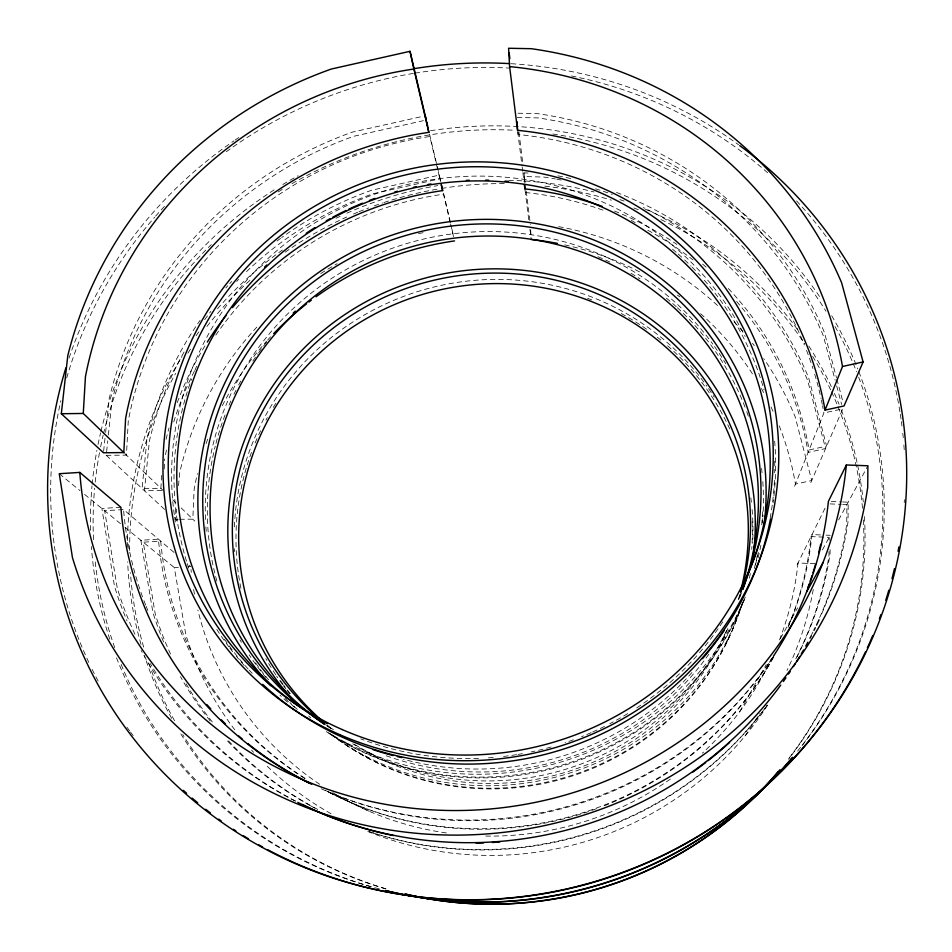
<?xml version="1.0" encoding="UTF-8"?>
<svg xmlns="http://www.w3.org/2000/svg" width="952" height="952" viewBox="0 0 952 952"><rect width="100%" height="100%" fill="white"/><g stroke="black" fill="none" stroke-linecap="round" stroke-linejoin="round"><path stroke-width="0.71" stroke-dasharray="4.76 3.57" d="M829.013 551.482L828.954 555.718A346.837 337.543 -17.4 0 1 795.765 658.891M829.168 540.177L829.204 537.345L825.003 537.178M830.108 549.518L830.049 553.778A348.61 339.162 -17.4 0 1 796.705 657.475M161.531 475.369L160.9 488.376L142.074 488.543L147.084 438.432A348.61 339.162 -17.4 0 1 200.099 320.348M164.208 469.003L164.696 458.935M177.322 521.208L175.275 519.304L176.394 507.606M178.488 485.663L179.75 472.489A323.882 316.409 -17.4 0 1 258.385 325.429M164.648 509.451L106.243 455.342L107.754 440.847M108.373 435.04L111.872 401.696A375.362 363.545 -17.4 0 1 353.668 136.303L423.402 120.666M103.625 451.319L105.006 438.206M105.624 432.375L109.147 398.864A377.432 365.413 -17.4 0 1 352.288 132.149L422.379 116.43M722.925 639.268L724.746 634.282M726.638 642.731L729.053 636.4M735.134 620.466L737.943 613.1M794.599 486.21L823.896 412.978A354.168 342.97 -17.4 0 0 822.552 405.766M810.807 482.652L842.794 408.836L823.896 412.978M797.133 564.738L825.943 506.357M822.421 549.887L830.299 535.322L826.074 535.155M838.617 519.935L867.903 465.778M790.91 619.8L779.141 640.767A305.604 298.523 -17.4 0 0 798.002 562.989L814.96 563.691M791.814 618.193L797.609 607.864M739.68 711.715L748.653 695.781M749.343 694.555L759.839 675.908M760.648 674.456L766.193 664.615M745.059 735.956L754.448 721.759M755.174 720.664L759.886 713.536M440.74 181.57L440.122 178.762L372.803 193.815A346.837 337.543 -17.4 0 0 244.961 273.117M418.416 233.728L425.58 232.133M120.868 507.273L101.876 508.475L114.49 586.218A377.432 365.413 -17.4 0 0 127.032 620.859M174.061 552.446L123.57 509.558L104.66 510.748L117.251 588.098A375.362 363.545 -17.4 0 0 135.16 634.746M178.44 567.332L174.347 567.582L185.842 634.841A323.882 316.409 -17.4 0 0 236.322 731.814M187.984 566.749L190.709 566.583L188.496 564.703M106.243 455.342L126.449 455.127L128.258 421.117A354.168 342.97 -17.4 0 1 429.84 136.517L440.288 180.63M161.733 490.577L144.442 490.732L149.416 440.859A346.837 337.543 -17.4 0 1 184.795 350.729M175.275 519.304L178.202 519.28M179.666 519.28L192.816 519.173L194.125 489.495A305.604 298.523 -17.4 0 1 197.397 473.596M518.007 113.217L537.63 113.645A377.432 365.413 -17.4 0 1 824.408 332.45L836.487 377.682M517.138 117.453L538.047 117.917A375.362 363.545 -17.4 0 1 823.29 335.711L835.142 380.157M524.481 181.63L523.981 172.895L528.158 173.002M831.215 501.525L841.14 501.906M842.556 501.954L848.22 502.18L847.994 522.112A377.432 365.413 -17.4 0 1 820.231 617.122M830.025 503.905L841.294 504.346M842.71 504.393L846.935 504.56L846.709 524.385A375.362 363.545 -17.4 0 1 819.077 618.883M820.457 534.929L812.008 534.584A328.928 319.979 -17.4 0 1 787.935 627.677M823.611 537.118L811.009 536.619A327.262 318.456 -17.4 0 1 788.185 626.547M329.416 792.433L349.36 801.893M350.764 802.56L368.936 811.175M345.255 742.191L351.609 746.547M365.342 755.971L370.804 759.72M367.567 751.711L371.792 754.71M59.262 473.715L79.992 490.625M84.597 494.385L120.499 523.659M125.021 527.348L176.417 569.272M124.676 453.426L163.173 490.566M172.693 499.764L175.87 502.823M181.166 507.94L194.779 521.077M836.867 379.098L843.282 403.124M836.665 385.893L841.639 404.529M429.578 134.149L436.92 165.22M437.265 166.636L440.122 178.762M443.537 193.185L451.379 226.374M450.189 222.506L443.489 194.184A327.262 318.456 -17.4 0 0 214.176 337.52M450.522 223.922L454.211 239.499M451.95 229.015L453.688 236.941M440.49 180.749L439.265 175.108L371.613 190.245A348.61 339.162 -17.4 0 0 281.732 237.524M517.745 131.721L521.958 165.386M522.136 166.862L522.696 171.265M522.874 172.74L523.981 181.558M525.04 190.114L528.836 220.4M529.931 229.206L531.216 239.487M518.935 132.054L522.719 162.685M523.981 172.895L525.159 182.379M526.23 191.09L530.359 224.47M530.669 229.932L531.061 236.762M524.766 182.367L524.433 176.572L543.83 177.048A346.837 337.543 -17.4 0 1 555.349 178.964M517.936 131.673L518.09 134.518A354.168 342.97 -17.4 0 1 804.357 344.957M69.056 358.023A430.744 417.19 -17.4 0 1 233.906 140.872M235.12 140.027A430.744 417.19 -17.4 0 1 238.797 137.552M511.212 63.713A430.744 417.19 -17.4 0 1 738.562 144.752M774.69 461.208A301.213 291.61 -17.4 0 1 774.702 472.942M774.452 480.296A301.213 291.61 -17.4 0 1 770.144 518.304M252.173 673.314A301.213 291.61 -17.4 0 1 249.15 670.077M248.151 668.994A301.213 291.61 -17.4 0 1 224.303 639.042M188.734 568.13A301.213 291.61 -17.4 0 1 186.925 562.561M186.497 561.168A301.213 291.61 -17.4 0 1 183.272 405.742M183.641 404.326A301.213 291.61 -17.4 0 1 191.638 378.955M194.827 370.614A301.213 291.61 -17.4 0 1 197.683 363.735M631.319 220.376A301.213 291.61 -17.4 0 1 635.163 222.637M672.517 249.186A301.213 291.61 -17.4 0 1 677.003 253.018M678.11 253.982A301.213 291.61 -17.4 0 1 683.596 258.944M684.69 259.955A301.213 291.61 -17.4 0 1 691.104 266.155M692.152 267.214A301.213 291.61 -17.4 0 1 700.374 275.842M704.349 280.281A301.213 291.61 -17.4 0 1 764.087 390.082M774.666 441.109A302.879 293.109 -17.4 0 1 773.631 498.479M773.452 499.955A302.879 293.109 -17.4 0 1 773.072 502.894M244.093 665.329A302.879 293.109 -17.4 0 1 236.37 656.309M232.645 651.68A302.879 293.109 -17.4 0 1 229.92 648.169M229.027 646.991A302.879 293.109 -17.4 0 1 214.89 626.44M175.394 521.97A302.879 293.109 -17.4 0 1 174.49 516.127M174.287 514.663A302.879 293.109 -17.4 0 1 386.322 190.281A302.879 293.109 -17.4 0 1 745.166 336.496M814.698 374.195A354.168 342.97 -17.4 0 1 818.661 388.475M819.017 389.915A354.168 342.97 -17.4 0 1 821.041 398.543M821.362 399.983A354.168 342.97 -17.4 0 1 822.266 404.314M773.357 656.511A354.168 342.97 -17.4 0 1 321.288 788.792M147.857 610.506A354.168 342.97 -17.4 0 1 146.191 606.412M145.644 605.044A354.168 342.97 -17.4 0 1 143.038 598.189M142.538 596.821A354.168 342.97 -17.4 0 1 123.57 509.558M806.534 350.419A354.168 342.97 -17.4 0 1 812.937 368.531M899.116 406.98A428.388 415.048 -17.4 0 1 900.092 412.823M900.318 414.287A428.388 415.048 -17.4 0 1 901.187 420.141M901.389 421.605A428.388 415.048 -17.4 0 1 901.961 426.008M902.805 433.327A428.388 415.048 -17.4 0 1 903.246 437.658M903.876 444.929A428.388 415.048 -17.4 0 1 904.376 452.248M904.4 499.717A428.388 415.048 -17.4 0 1 904.221 502.692M133.197 735.622A428.388 415.048 -17.4 0 1 130.507 732.052M129.615 730.862A428.388 415.048 -17.4 0 1 126.985 727.257M98.127 681.013A428.388 415.048 -17.4 0 1 91.368 667.78M88.798 662.402A428.388 415.048 -17.4 0 1 60.845 400.721M66.711 377.944A428.388 415.048 -17.4 0 1 154.652 217.234M155.628 216.128A428.388 415.048 -17.4 0 1 165.505 205.275M226.267 151.773A428.388 415.048 -17.4 0 1 413.442 73.399M414.905 73.161A428.388 415.048 -17.4 0 1 508.808 68.056M571.474 75.97A428.388 415.048 -17.4 0 1 768.835 173.835M796.538 200.884A428.388 415.048 -17.4 0 1 898.866 405.516M295.168 801.06A377.432 365.413 -17.4 0 1 141.182 650.466M772.607 657.451A356.119 344.743 -17.4 0 1 327.774 791.588M722.735 621.846A297.56 287.956 -17.4 0 1 703.492 647.955M702.552 649.086A297.56 287.956 -17.4 0 1 697.792 654.667M696.828 655.761A297.56 287.956 -17.4 0 1 636.341 708.145M627.725 713.595A297.56 287.956 -17.4 0 1 609.804 723.722M604.544 726.412A297.56 287.956 -17.4 0 1 592.501 732.076M591.144 732.671A297.56 287.956 -17.4 0 1 581.612 736.658M573.378 739.811A297.56 287.956 -17.4 0 1 565.095 742.715M551.125 747.011A297.56 287.956 -17.4 0 1 531.073 751.949M522.362 753.651A297.56 287.956 -17.4 0 1 517.995 754.412M516.531 754.65A297.56 287.956 -17.4 0 1 500.466 756.804M493.172 757.494A297.56 287.956 -17.4 0 1 485.901 758.006M478.535 758.351A297.56 287.956 -17.4 0 1 360.784 738.895M858.835 371.685A397.829 387.166 -17.4 0 1 802.06 745.69M370.875 886.74A397.829 387.166 -17.4 0 1 116.299 657.308M109.777 639.232A397.829 387.166 -17.4 0 1 91.416 546.543M90.618 530.347A397.829 387.166 -17.4 0 1 92.011 485.889M92.154 484.401A397.829 387.166 -17.4 0 1 96.914 450.32M98.044 444.465A397.829 387.166 -17.4 0 1 100.579 432.862M100.924 431.423A397.829 387.166 -17.4 0 1 276.58 188.353M282.815 184.521A397.829 387.166 -17.4 0 1 298.143 175.715M430.459 130.769A397.829 387.166 -17.4 0 1 821.457 299.416M831.679 315.719A397.829 387.166 -17.4 0 1 857.776 368.971M858.668 377.266A395.818 385.322 -17.4 0 1 795.539 753.639M379.36 888.942A395.818 385.322 -17.4 0 1 121.047 664.175M114.74 647.646A395.818 385.322 -17.4 0 1 94.914 558.753M93.534 539.653A395.818 385.322 -17.4 0 1 94.629 488.102M95.212 482.164A395.818 385.322 -17.4 0 1 99.484 452.688M100.614 446.869A395.818 385.322 -17.4 0 1 103.137 435.314M103.471 433.886A395.818 385.322 -17.4 0 1 211.308 244.593M278.222 191.923A395.818 385.322 -17.4 0 1 284.422 188.103M291.99 183.653A395.818 385.322 -17.4 0 1 514.758 130.257M552.826 134.03A395.818 385.322 -17.4 0 1 826.003 311.221M835.023 326.488A395.818 385.322 -17.4 0 1 852.647 362.295M853.218 363.64A395.818 385.322 -17.4 0 1 856.562 371.792M762.516 511.771A278.353 270.784 -17.4 0 1 761.695 525.052M757.256 555.647A278.353 270.784 -17.4 0 1 754.27 568.618M745.237 597.154A278.353 270.784 -17.4 0 1 326.334 731.636M297.31 709.359A278.353 270.784 -17.4 0 1 289.825 702.505M268.607 679.859A278.353 270.784 -17.4 0 1 255.16 662.283M216.866 581.089A278.353 270.784 -17.4 0 1 215.259 446.131M215.985 443.299A278.353 270.784 -17.4 0 1 226.171 412.109M229.027 405.171A278.353 270.784 -17.4 0 1 230.824 401.054M233.966 394.271A278.353 270.784 -17.4 0 1 235.941 390.26M238.655 384.965A278.353 270.784 -17.4 0 1 240.761 381.062M252.827 361.117A278.353 270.784 -17.4 0 1 257.813 353.858M258.658 352.668A278.353 270.784 -17.4 0 1 266.631 342.125M597.975 256.743A278.353 270.784 -17.4 0 1 609.958 262.109M631.021 273.307A278.353 270.784 -17.4 0 1 639.958 278.805M666.388 298.119A278.353 270.784 -17.4 0 1 676.265 306.711M677.336 307.698A278.353 270.784 -17.4 0 1 693.889 324.37M694.865 325.465A278.353 270.784 -17.4 0 1 746.225 410.348M746.725 411.716A278.353 270.784 -17.4 0 1 748.677 417.25M761.552 468.42A279.769 272.082 -17.4 0 1 762.04 472.858M762.802 481.641A279.769 272.082 -17.4 0 1 762.885 517.043M762.79 518.519A279.769 272.082 -17.4 0 1 762.445 522.969M758.292 552.208A279.769 272.082 -17.4 0 1 755.424 564.988M744.107 600.034A279.769 272.082 -17.4 0 1 328.535 733.04M294.561 707.253A279.769 272.082 -17.4 0 1 284.934 698.244M265.858 677.431A279.769 272.082 -17.4 0 1 249.162 654.833M241.403 642.35A279.769 272.082 -17.4 0 1 239.916 639.768M206.215 531.252A279.769 272.082 -17.4 0 1 205.882 526.825M205.477 519.483A279.769 272.082 -17.4 0 1 395.044 247.318A279.769 272.082 -17.4 0 1 712.822 344.148M714.512 346.516A279.769 272.082 -17.4 0 1 725.769 363.735M773.595 657.011A328.928 319.979 -17.4 0 1 325.322 790.362M304.735 778.427A328.928 319.979 -17.4 0 1 158.437 539.177L140.848 540.26L152.891 612.386A348.61 339.162 -17.4 0 0 164.601 644.385M166.076 439.348A328.928 319.979 -17.4 0 1 169.04 427.9M177.286 402.541A328.928 319.979 -17.4 0 1 205.763 344.553M614.564 211.07A328.928 319.979 -17.4 0 1 676.836 244.426M702.54 264.061A328.928 319.979 -17.4 0 1 708.145 268.916M728.351 288.515A328.928 319.979 -17.4 0 1 809.105 449.951L826.633 446.107L808.664 377.825A348.61 339.162 -17.4 0 0 616.349 192.375M773.5 657.118A327.262 318.456 -17.4 0 1 601.878 806.725M596.321 808.807A327.262 318.456 -17.4 0 1 326.845 791.076M305.116 778.427A327.262 318.456 -17.4 0 1 160.733 541.129L143.24 542.212L155.235 613.992A346.837 337.543 -17.4 0 0 170.515 654.012M165.505 454.651A327.262 318.456 -17.4 0 1 166.683 448.927M173.764 421.891A327.262 318.456 -17.4 0 1 195.434 369.126M525.349 192.506A327.262 318.456 -17.4 0 1 605.079 210.927M647.812 230.229A327.262 318.456 -17.4 0 1 692.996 259.908M736.634 301.486A327.262 318.456 -17.4 0 1 808.129 452.39L825.574 448.559L807.701 380.61A346.837 337.543 -17.4 0 0 643.207 207.512M760.898 545.198A284.838 276.711 -17.4 0 1 757.697 559.371M744.048 599.76A284.838 276.711 -17.4 0 1 328.618 732.802M287.433 702.112A284.838 276.711 -17.4 0 1 279.971 695.138M369.34 831.62A348.61 339.162 -17.4 0 0 767.038 705.48A346.837 337.543 -17.4 0 1 369.233 831.655M314.886 808.153A348.61 339.162 -17.4 0 1 310.947 806.011M309.65 805.285A348.61 339.162 -17.4 0 1 225.779 739.109M210.214 720.914A348.61 339.162 -17.4 0 1 180.464 676.658M225.826 287.932A348.61 339.162 -17.4 0 1 227.778 285.755M229.753 283.601A348.61 339.162 -17.4 0 1 231.764 281.459M276.984 241.023A348.61 339.162 -17.4 0 1 280.542 238.393M557.943 175.834A348.61 339.162 -17.4 0 1 573.866 179.262M741.144 593.62A274.854 267.298 -17.4 0 1 739.537 597.761M708.8 654.25A274.854 267.298 -17.4 0 1 386.024 755.698M330.856 728.482A274.854 267.298 -17.4 0 1 325.905 725.222M741.096 593.382A279.829 271.844 -17.4 0 1 738.228 600.177M691.961 672.54A279.829 271.844 -17.4 0 1 403.172 759.208M333.521 729.72A279.829 271.844 -17.4 0 1 325.977 725.043M812.877 632.068A375.362 363.545 -17.4 0 1 811.556 634.687M295.679 801.108A375.362 363.545 -17.4 0 1 150.333 663.639M857.621 465.219A369.59 361.165 -17.4 0 1 863.274 501.978M864.44 516.555A369.59 361.165 -17.4 0 1 788.423 759.244M386.048 888.978A369.59 361.165 -17.4 0 1 179.166 731.231M171.717 718.451A369.59 361.165 -17.4 0 1 144.454 655.63M141.027 644.385A369.59 361.165 -17.4 0 1 127.663 561.799M127.354 547.257A369.59 361.165 -17.4 0 1 181.915 356.81M196.064 335.699A369.59 361.165 -17.4 0 1 199.611 330.868M217.449 308.781A369.59 361.165 -17.4 0 1 282.435 250.007M336.02 218.258A369.59 361.165 -17.4 0 1 340.066 216.318M346.861 213.2A369.59 361.165 -17.4 0 1 437.718 185.604M508.713 180.321A369.59 361.165 -17.4 0 1 594.036 191.971M619.883 199.623A369.59 361.165 -17.4 0 1 624.131 201.086M644.992 209.107A369.59 361.165 -17.4 0 1 798.823 331.367M808.807 346.052A369.59 361.165 -17.4 0 1 831.929 387.94M834.404 393.378A369.59 361.165 -17.4 0 1 839.081 404.35M841.27 409.86A369.59 361.165 -17.4 0 1 857.312 463.767M838.046 406.802A367.853 359.558 -17.4 0 1 862.512 508.332M863.345 519.982A367.853 359.558 -17.4 0 1 788.494 758.899M385.75 888.751A367.853 359.558 -17.4 0 1 182.784 734.646M174.561 720.735A367.853 359.558 -17.4 0 1 148.072 661.104M143.669 647.122A367.853 359.558 -17.4 0 1 130.448 572.568M129.639 550.494A367.853 359.558 -17.4 0 1 175.644 373.386M187.877 353.144A367.853 359.558 -17.4 0 1 191.983 346.945M206.941 326.465A367.853 359.558 -17.4 0 1 252.506 278.055M285.148 252.209A367.853 359.558 -17.4 0 1 346.718 217.02M353.525 214.021A367.853 359.558 -17.4 0 1 357.631 212.284M359.011 211.725A367.853 359.558 -17.4 0 1 368.662 207.917M374.195 205.87A367.853 359.558 -17.4 0 1 382.525 202.978M383.918 202.514A367.853 359.558 -17.4 0 1 439.991 188.698M441.466 188.46A367.853 359.558 -17.4 0 1 504.738 183.617M544.818 186.128A367.853 359.558 -17.4 0 1 611.351 200.182M633.877 207.964A367.853 359.558 -17.4 0 1 639.399 210.13M660.986 219.603A367.853 359.558 -17.4 0 1 804.678 343.815M812.639 356.31A367.853 359.558 -17.4 0 1 830.918 390.475M831.548 391.819A367.853 359.558 -17.4 0 1 837.486 405.433M752.104 521.601A258.706 252.732 -17.4 0 1 751.747 549.363M741.775 604.092A258.706 252.732 -17.4 0 1 329.761 733.064M290.36 693.782A258.706 252.732 -17.4 0 1 284.113 685.642M283.244 684.464A258.706 252.732 -17.4 0 1 279.043 678.502M240.927 588.348A258.706 252.732 -17.4 0 1 252.387 449.951M255.136 443.001A258.706 252.732 -17.4 0 1 258.099 436.147M258.718 434.79A258.706 252.732 -17.4 0 1 260.598 430.744M265.953 420.177A258.706 252.732 -17.4 0 1 267.357 417.583M273.295 407.373A258.706 252.732 -17.4 0 1 276.461 402.327M587.562 298.309A258.706 252.732 -17.4 0 1 591.751 299.892M621.275 313.541A258.706 252.732 -17.4 0 1 646.646 329.273M657.368 337.27A258.706 252.732 -17.4 0 1 660.819 340.031M667.578 345.755A258.706 252.732 -17.4 0 1 730.517 430.649M750.831 497.765A259.932 253.863 -17.4 0 1 751.378 502.18M752.104 509.534A259.932 253.863 -17.4 0 1 752.651 543.128M741.941 603.949A259.932 253.863 -17.4 0 1 329.547 733.04M289.717 693.806A259.932 253.863 -17.4 0 1 286.969 690.343M286.064 689.177A259.932 253.863 -17.4 0 1 283.387 685.654M282.518 684.476A259.932 253.863 -17.4 0 1 276.615 676.098M275.806 674.885A259.932 253.863 -17.4 0 1 272.641 670.018M271.106 667.566A259.932 253.863 -17.4 0 1 265.858 658.629M234.608 551.648A259.932 253.863 -17.4 0 1 234.454 548.721M234.406 526.872A259.932 253.863 -17.4 0 1 421.355 290.443A259.932 253.863 -17.4 0 1 706.919 386.274M708.586 388.642A259.932 253.863 -17.4 0 1 714.25 397.162M771.644 658.284A305.604 298.523 -17.4 0 1 702.338 753.199M670.327 779.105A305.604 298.523 -17.4 0 1 484.592 836.046M446.369 832.952A305.604 298.523 -17.4 0 1 332.129 792.254M319.67 784.293A305.604 298.523 -17.4 0 1 197.861 610.042M194.458 594.143A305.604 298.523 -17.4 0 1 193.446 588.336M191.281 572.366A305.604 298.523 -17.4 0 1 190.983 569.475M206.108 443.584A305.604 298.523 -17.4 0 1 208.131 437.991M222.351 405.635A305.604 298.523 -17.4 0 1 266.608 341.209M267.595 340.114A305.604 298.523 -17.4 0 1 270.594 336.841M564.738 244.902A305.604 298.523 -17.4 0 1 639.661 271.915M677.419 295.132A305.604 298.523 -17.4 0 1 679.799 296.869M700.565 313.66A305.604 298.523 -17.4 0 1 754.377 376.873M761.314 388.44A305.604 298.523 -17.4 0 1 764.23 393.676M770.989 406.944A305.604 298.523 -17.4 0 1 773.476 412.275M779.188 425.758A305.604 298.523 -17.4 0 1 795.444 484.104L811.723 480.534L795.146 416.786A323.882 316.409 -17.4 0 0 763.706 358.618M750.343 573.532A264.299 257.897 -17.4 0 1 749.129 579.256M742.917 602.045A264.299 257.897 -17.4 0 1 328.952 733.028M310.804 717.998A264.299 257.897 -17.4 0 1 308.65 716.035M813.27 589.466A323.882 316.409 -17.4 0 1 787.006 670.458M767.657 705.051A323.882 316.409 -17.4 0 1 365.425 830.489M331.094 813.746A323.882 316.409 -17.4 0 1 265.013 764.111M253.601 752.318A323.882 316.409 -17.4 0 1 251.59 750.116M320.741 273.581A323.882 316.409 -17.4 0 1 337.187 263.704M558.645 226.647A323.882 316.409 -17.4 0 1 719.296 307.115M734.111 321.871A323.882 316.409 -17.4 0 1 744.048 332.986M752.485 343.315A323.882 316.409 -17.4 0 1 754.293 345.647M739.763 594.524A255.362 249.4 -17.4 0 1 738.133 600.272M727.911 628.439A255.362 249.4 -17.4 0 1 352.787 743.75M331.284 728.423A255.362 249.4 -17.4 0 1 326.774 724.746M739.942 595.535A259.658 253.351 -17.4 0 1 738.621 599.808M726.662 630.283A259.658 253.351 -17.4 0 1 353.311 743.714M331.082 728.637A259.658 253.351 -17.4 0 1 326.381 724.984M317.778 809.486A346.837 337.543 -17.4 0 1 227.802 740.085M212.308 721.985A346.837 337.543 -17.4 0 1 184.902 681.822M204.704 319.705A346.837 337.543 -17.4 0 1 210.868 311.399M236.667 281.435A346.837 337.543 -17.4 0 1 238.702 279.341M556.801 179.226A346.837 337.543 -17.4 0 1 561.121 180.059M595.464 188.782A346.837 337.543 -17.4 0 1 612.231 194.434"/><path stroke-width="1.43" d="M426.246 120.023L410.003 51.313L331.284 69.044A409.003 393.878 -17.4 0 0 67.782 355.715L61.321 413.727L103.471 452.771L123.796 452.569L125.616 418.368A356.119 344.743 -17.4 0 1 428.852 132.352L425.247 115.787M123.796 452.569L83.276 413.465L85.442 376.659A385.893 371.566 -17.4 0 1 413.858 69.032L410.003 51.313M825.039 410.122L842.508 366.472L863.107 361.938L841.639 282.803A409.003 393.878 -17.4 0 0 531.275 48.695L508.582 48.266L509.606 66.604L517.567 130.329A356.119 344.743 -17.4 0 1 825.039 410.122L844.043 405.945L863.107 361.938M311.673 784.269A356.119 344.743 -17.4 0 1 120.868 507.273L79.801 472.406L59.262 473.715L72.447 557.574A409.003 393.878 -17.4 0 0 492.458 833.476A409.003 393.878 -17.4 0 0 867.712 487.317L867.903 465.778L846.364 464.981L828.383 501.406A356.119 344.743 -17.4 0 1 773.429 656.202M806.641 591.775L822.944 562.715M61.321 413.727L83.276 413.465M426.912 122.856L427.579 125.676M413.858 69.032L428.852 132.352M441.288 184.902L442.644 190.602A328.928 319.979 -17.4 0 0 232.466 307.591M441.109 183.558L442.644 190.602M524.35 184.498L524.897 188.912A328.928 319.979 -17.4 0 1 602.283 206.405M509.13 52.693L509.855 58.596M524.647 184.545L524.897 188.912M517.091 121.749L517.567 130.329M739.752 145.62A430.744 417.19 -17.4 0 1 846.435 688.486A430.744 417.19 -17.4 0 1 304.164 867.355A430.744 417.19 -17.4 0 1 65.878 367.912M413.846 68.699A430.744 417.19 -17.4 0 1 509.725 63.629M724.282 630.295A301.213 291.61 -17.4 0 1 702.493 658.689M401.685 757.602A301.213 291.61 -17.4 0 1 397.341 756.59M393.009 755.507A301.213 291.61 -17.4 0 1 372.91 749.617M264.644 266.988A301.213 291.61 -17.4 0 1 266.786 264.942M306.223 233.276A301.213 291.61 -17.4 0 1 314.874 227.635M326.274 220.804A301.213 291.61 -17.4 0 1 330.165 218.627M332.772 217.211A301.213 291.61 -17.4 0 1 346.088 210.451M348.789 209.166A301.213 291.61 -17.4 0 1 362.474 203.181M369.4 200.455A301.213 291.61 -17.4 0 1 374.957 198.397M394.628 192.054A301.213 291.61 -17.4 0 1 397.484 191.245M413.406 187.306A301.213 291.61 -17.4 0 1 416.322 186.675M428.079 184.45A301.213 291.61 -17.4 0 1 431.018 183.962M466.361 180.368A301.213 291.61 -17.4 0 1 469.324 180.249M485.687 180.118A301.213 291.61 -17.4 0 1 488.662 180.19M505.06 181.094A301.213 291.61 -17.4 0 1 508.035 181.344M327.512 723.782A297.56 287.956 -17.4 0 1 211.582 338.781A297.56 287.956 -17.4 0 1 606.281 209.047A297.56 287.956 -17.4 0 1 742.096 587.515M898.878 546.936A428.388 415.048 -17.4 0 1 898.093 551.267M894.463 568.606A428.388 415.048 -17.4 0 1 891.976 578.709M888.811 590.24A428.388 415.048 -17.4 0 1 885.753 600.272M880.945 614.504A428.388 415.048 -17.4 0 1 879.41 618.74M872.794 635.484A428.388 415.048 -17.4 0 1 867.379 647.8M865.487 651.858A428.388 415.048 -17.4 0 1 267.75 849.743M262.562 846.935A428.388 415.048 -17.4 0 1 258.682 844.769M248.448 838.795A428.388 415.048 -17.4 0 1 243.391 835.701M235.87 830.906A428.388 415.048 -17.4 0 1 233.383 829.275M221.138 820.85A428.388 415.048 -17.4 0 1 218.734 819.125M210.416 812.925A428.388 415.048 -17.4 0 1 205.739 809.295M197.719 802.81A428.388 415.048 -17.4 0 1 192.102 798.073M186.592 793.266A428.388 415.048 -17.4 0 1 183.343 790.338M820.672 544.223A354.168 342.97 -17.4 0 1 818.625 552.862M815.531 564.31A354.168 342.97 -17.4 0 1 812.948 572.807M812.032 575.627A354.168 342.97 -17.4 0 1 810.152 581.232M809.176 584.016A354.168 342.97 -17.4 0 1 807.665 588.169M309.15 782.984A354.168 342.97 -17.4 0 1 247.877 743.595M242.141 738.883A354.168 342.97 -17.4 0 1 238.738 735.979M225.469 723.901A354.168 342.97 -17.4 0 1 221.185 719.724M210.809 708.942A354.168 342.97 -17.4 0 1 206.81 704.504M770.466 518.864A302.879 293.109 -17.4 0 1 564.667 748.712A302.879 293.109 -17.4 0 1 262.74 684.357M819.029 619.776A377.432 365.413 -17.4 0 1 816.554 625.083M815.281 627.737A377.432 365.413 -17.4 0 1 813.984 630.379M811.33 635.65A377.432 365.413 -17.4 0 1 809.962 638.268M807.867 642.195A377.432 365.413 -17.4 0 1 805.725 646.111M803.524 650.002A377.432 365.413 -17.4 0 1 801.287 653.869M799.763 656.44A377.432 365.413 -17.4 0 1 796.645 661.545M795.051 664.079A377.432 365.413 -17.4 0 1 793.444 666.602M790.172 671.612A377.432 365.413 -17.4 0 1 788.494 674.099M785.959 677.8A377.432 365.413 -17.4 0 1 783.365 681.477M780.747 685.107A377.432 365.413 -17.4 0 1 297.821 802.405M846.364 464.981A385.893 371.566 -17.4 0 1 458.995 810.521A385.893 371.566 -17.4 0 1 79.801 472.406M509.606 66.604A385.893 371.566 -17.4 0 1 842.508 366.472M293.168 313.137A278.353 270.784 -17.4 0 1 295.298 311.125M324.68 724.377A274.854 267.298 -17.4 0 1 247.341 372.791A274.854 267.298 -17.4 0 1 599.546 259.111A274.854 267.298 -17.4 0 1 742.691 589.455M324.739 724.246A279.829 271.844 -17.4 0 1 239.642 364.961A279.829 271.844 -17.4 0 1 601.271 248.198A279.829 271.844 -17.4 0 1 742.727 589.264M792.695 757.292A397.829 387.166 -17.4 0 1 385.334 890.572M791.766 758.208A395.818 385.322 -17.4 0 1 386.56 890.774M270.654 685.63A284.838 276.711 -17.4 0 1 396.829 233.526A284.838 276.711 -17.4 0 1 763.956 526.361M207.334 342.042A328.928 319.979 -17.4 0 1 226.04 315.54M729.589 742.453A375.362 363.545 -17.4 0 1 708.038 760.719M705.694 762.552A375.362 363.545 -17.4 0 1 692.628 772.215M499.8 841.984A375.362 363.545 -17.4 0 1 492.434 842.496M483.545 842.925A375.362 363.545 -17.4 0 1 476.107 843.127M393.473 835.57A375.362 363.545 -17.4 0 1 302.284 804.452M324.549 722.865A255.362 249.4 -17.4 0 1 278.389 402.375A255.362 249.4 -17.4 0 1 594.381 302.7A255.362 249.4 -17.4 0 1 740.525 591.644M324.073 723.127A259.658 253.351 -17.4 0 1 271.939 395.139A259.658 253.351 -17.4 0 1 596.595 293.514A259.658 253.351 -17.4 0 1 740.775 592.679M780.021 769.656A369.59 361.165 -17.4 0 1 404.767 893.964M778.272 771.56A367.853 359.558 -17.4 0 1 405.802 894.13M296.227 703.659A264.299 257.897 -17.4 0 1 413.584 281.483A264.299 257.897 -17.4 0 1 752.818 558.931M273.64 333.617A305.604 298.523 -17.4 0 1 306.627 303.819M308.948 302.01A305.604 298.523 -17.4 0 1 311.292 300.237M316.005 296.774A305.604 298.523 -17.4 0 1 454.544 240.915M531.216 239.487A305.604 298.523 -17.4 0 1 557.467 243.403M342.185 729.565A303.402 293.24 -17.4 0 0 772.155 430.316A303.402 293.24 -17.4 0 0 297.857 222.816A303.402 293.24 -17.4 0 0 342.185 729.565M340.197 734.849A308.829 298.5 -17.4 0 0 777.653 429.971A308.829 298.5 -17.4 0 0 294.715 219.067A308.829 298.5 -17.4 0 0 340.197 734.849"/></g></svg>
